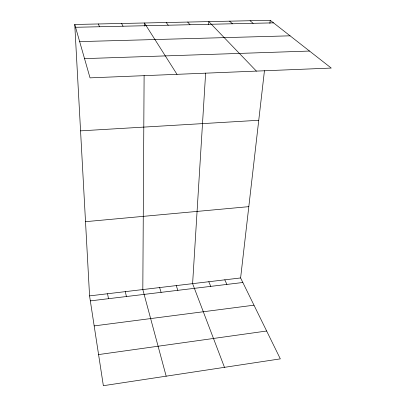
<?xml version="1.0" encoding="UTF-8"?>
<svg xmlns="http://www.w3.org/2000/svg" width="406" height="406" viewBox="0 0 406 406"><rect width="100%" height="100%" fill="white"/><g stroke="black" fill="none" stroke-linecap="round" stroke-linejoin="round"><path stroke-width="0.61" d="M144.11 75.612L142.821 289.559L166.166 376.174M144.404 26.091L144.424 22.985L177.006 74.328M205.629 73.116L192.606 283.652L224.472 367.334M208.623 24.715L208.816 21.609L256.389 71.106M74.755 24.472L90.036 77.861L331.245 68.066L270.249 20.3L74.755 24.472L89.564 295.883L103.357 385.7L280.323 358.868L240.611 277.953L264.453 70.685M269.888 23.406L270.249 20.3M98.577 354.575L266.651 331.012M94.172 325.906L253.978 305.185M90.33 300.882L242.844 282.5M89.564 295.883L240.611 277.953M85.514 221.676L248.812 206.654M80.561 130.859L258.749 120.277M84.529 58.626L309.519 51.054M79.657 41.61L290.067 35.824M75.557 27.283L273.512 22.858M250.086 20.731L253.116 23.315M229.613 21.168L232.394 23.776M187.694 22.061L189.962 24.725M166.232 22.523L168.231 25.213M121.587 23.472L123.018 26.223M224.802 279.83L226.888 284.423M208.801 281.728L210.739 286.372M98.369 23.969L99.49 26.745M176.214 285.596L177.843 290.336M159.619 287.565L161.091 292.356M125.297 291.64L126.428 296.532M107.544 293.746L108.493 298.694"/></g></svg>
